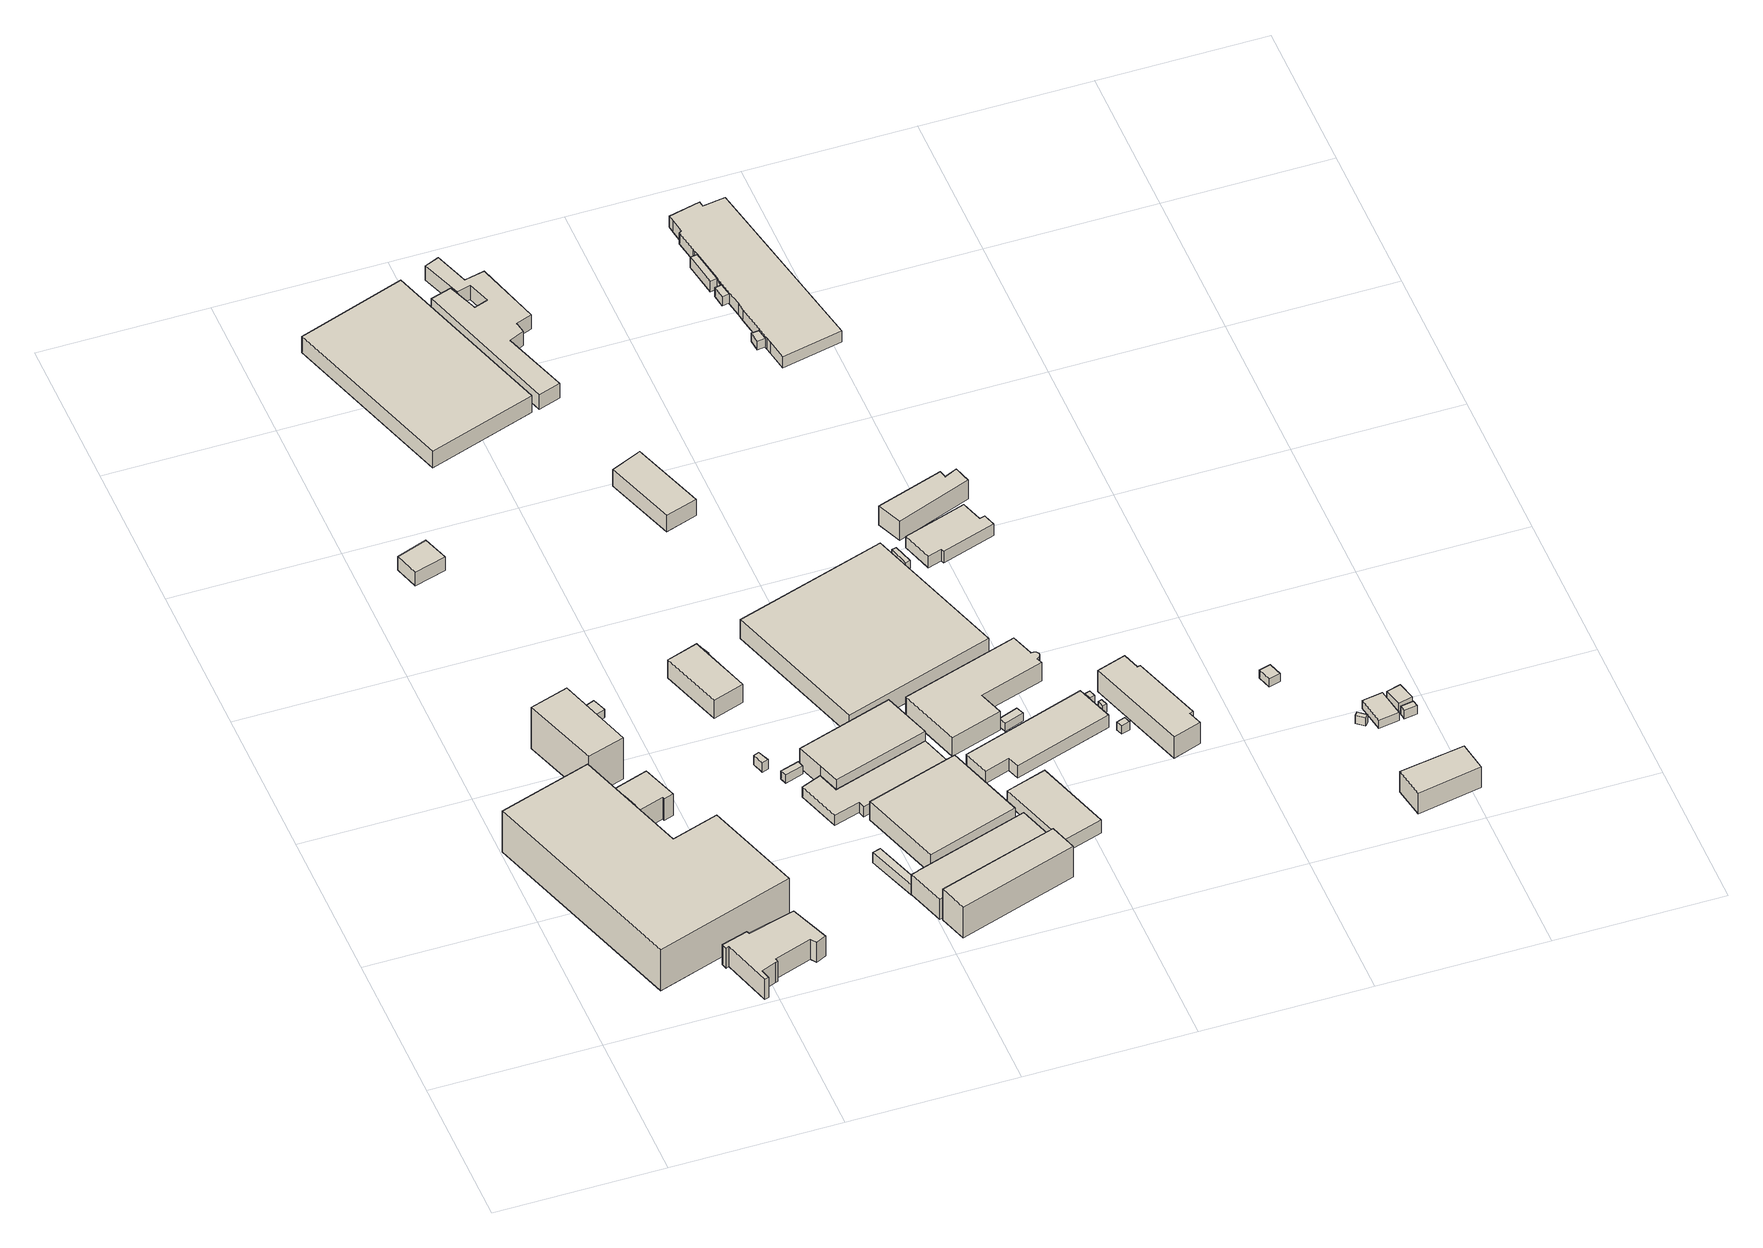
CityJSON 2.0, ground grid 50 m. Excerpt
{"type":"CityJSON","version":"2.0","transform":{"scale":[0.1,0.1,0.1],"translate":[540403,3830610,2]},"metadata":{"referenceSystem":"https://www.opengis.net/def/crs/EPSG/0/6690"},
"CityObjects":{
"building1":{"type":"Building","attributes":{"計測周辺長":227.1,"1/2500図郭":93,"区名":"住之江区","町丁目名称":"南港東３丁目","街区番号":2,"class":"3001","usage":"441","measuredHeight":15.1,"storeysAboveGround":1,"BuildingDetailAttribute.buildingRoofEdgeArea":2461.72,"BuildingDetailAttribute.buildingStructureType":"610","BuildingDetailAttribute.buildingStructureOrgType":"2","BuildingDetailAttribute.detailedUsage":"1520","BuildingDetailAttribute.specifiedBuildingCoverageRate":0.6,"BuildingDetailAttribute.surveyYear":2017,"BuildingTsunamiRiskAttribute.description":"1","BuildingTsunamiRiskAttribute.rank":"1","BuildingTsunamiRiskAttribute.depth":0.23,"BuildingHighTideRiskAttribute.description":"1","BuildingHighTideRiskAttribute.rank":"2","BuildingHighTideRiskAttribute.depth":1.85,"BuildingIDAttribute.prefecture":"27","BuildingIDAttribute.city":"27125"},"geometry":[{"type":"Solid","lod":"1","boundaries":[[[[0,1,2,3,4,5]],[[4,6,7,5]],[[3,8,6,4]],[[2,9,8,3]],[[1,10,9,2]],[[0,11,10,1]],[[5,7,11,0]],[[6,8,9,10,11,7]]]]}]},
"building2":{"type":"Building","attributes":{"計測周辺長":82.17,"1/2500図郭":93,"区名":"住之江区","町丁目名称":"南港東３丁目","街区番号":2,"class":"3001","usage":"401","measuredHeight":7.4,"storeysAboveGround":2,"BuildingDetailAttribute.buildingRoofEdgeArea":298.91,"BuildingDetailAttribute.buildingStructureType":"610","BuildingDetailAttribute.buildingStructureOrgType":"2","BuildingDetailAttribute.detailedUsage":"1310","BuildingDetailAttribute.specifiedBuildingCoverageRate":0.6,"BuildingDetailAttribute.surveyYear":2017,"BuildingTsunamiRiskAttribute.description":"1","BuildingTsunamiRiskAttribute.rank":"1","BuildingTsunamiRiskAttribute.depth":0.26,"BuildingHighTideRiskAttribute.description":"1","BuildingHighTideRiskAttribute.rank":"2","BuildingHighTideRiskAttribute.depth":1.98,"BuildingIDAttribute.prefecture":"27","BuildingIDAttribute.city":"27125"},"geometry":[{"type":"Solid","lod":"1","boundaries":[[[[12,13,14,15,16,17,18,19,20,21,22,23,24,25,26]],[[25,27,28,26]],[[24,29,27,25]],[[23,30,29,24]],[[22,31,30,23]],[[21,32,31,22]],[[20,33,32,21]],[[19,34,33,20]],[[18,35,34,19]],[[17,36,35,18]],[[16,37,36,17]],[[15,38,37,16]],[[14,39,38,15]],[[13,40,39,14]],[[12,41,40,13]],[[26,28,41,12]],[[27,29,30,31,32,33,34,35,36,37,38,39,40,41,28]]]]}]},
"building3":{"type":"Building","attributes":{"class":"3001","measuredHeight":4.7,"BuildingDetailAttribute.specifiedBuildingCoverageRate":0.6,"BuildingDetailAttribute.surveyYear":2017,"BuildingTsunamiRiskAttribute.description":"1","BuildingTsunamiRiskAttribute.rank":"1","BuildingTsunamiRiskAttribute.depth":0.05,"BuildingHighTideRiskAttribute.description":"1","BuildingHighTideRiskAttribute.rank":"2","BuildingHighTideRiskAttribute.depth":2.02,"BuildingIDAttribute.prefecture":"27","BuildingIDAttribute.city":"27125"},"geometry":[{"type":"Solid","lod":"1","boundaries":[[[[42,43,44,45]],[[44,46,47,45]],[[43,48,46,44]],[[42,49,48,43]],[[45,47,49,42]],[[46,48,49,47]]]]}]},
"building4":{"type":"Building","attributes":{"計測周辺長":235.49,"1/2500図郭":93,"区名":"住之江区","町丁目名称":"南港東３丁目","街区番号":2,"class":"3001","usage":"441","measuredHeight":15.2,"storeysAboveGround":1,"BuildingDetailAttribute.buildingRoofEdgeArea":2123.81,"BuildingDetailAttribute.buildingStructureType":"610","BuildingDetailAttribute.buildingStructureOrgType":"2","BuildingDetailAttribute.detailedUsage":"1520","BuildingDetailAttribute.specifiedBuildingCoverageRate":0.6,"BuildingDetailAttribute.surveyYear":2017,"BuildingTsunamiRiskAttribute.description":"1","BuildingTsunamiRiskAttribute.rank":"1","BuildingTsunamiRiskAttribute.depth":0.37,"BuildingHighTideRiskAttribute.description":"1","BuildingHighTideRiskAttribute.rank":"2","BuildingHighTideRiskAttribute.depth":2.3,"BuildingIDAttribute.prefecture":"27","BuildingIDAttribute.city":"27125"},"geometry":[{"type":"Solid","lod":"1","boundaries":[[[[50,51,52,53]],[[52,54,55,53]],[[51,56,54,52]],[[50,57,56,51]],[[53,55,57,50]],[[54,56,57,55]]]]}]},
"building5":{"type":"Building","attributes":{"計測周辺長":46.02,"1/2500図郭":93,"区名":"住之江区","町丁目名称":"南港東３丁目","街区番号":2,"class":"3001","usage":"441","measuredHeight":7.9,"storeysAboveGround":2,"BuildingDetailAttribute.buildingRoofEdgeArea":128.38,"BuildingDetailAttribute.buildingStructureType":"610","BuildingDetailAttribute.buildingStructureOrgType":"2","BuildingDetailAttribute.detailedUsage":"1520","BuildingDetailAttribute.specifiedBuildingCoverageRate":0.6,"BuildingDetailAttribute.surveyYear":2017,"BuildingTsunamiRiskAttribute.description":"1","BuildingTsunamiRiskAttribute.rank":"1","BuildingTsunamiRiskAttribute.depth":0.3,"BuildingHighTideRiskAttribute.description":"1","BuildingHighTideRiskAttribute.rank":"2","BuildingHighTideRiskAttribute.depth":2.25,"BuildingIDAttribute.prefecture":"27","BuildingIDAttribute.city":"27125"},"geometry":[{"type":"Solid","lod":"1","boundaries":[[[[58,59,60,61,62,63,64,65,66,67]],[[66,68,69,67]],[[65,70,68,66]],[[64,71,70,65]],[[63,72,71,64]],[[62,73,72,63]],[[61,74,73,62]],[[60,75,74,61]],[[59,76,75,60]],[[58,77,76,59]],[[67,69,77,58]],[[68,70,71,72,73,74,75,76,77,69]]]]}]},
"building6":{"type":"Building","attributes":{"計測周辺長":35.43,"1/2500図郭":93,"区名":"住之江区","町丁目名称":"南港東３丁目","街区番号":2,"class":"3003","usage":"441","measuredHeight":5,"storeysAboveGround":1,"BuildingDetailAttribute.buildingRoofEdgeArea":77.44,"BuildingDetailAttribute.buildingStructureType":"610","BuildingDetailAttribute.buildingStructureOrgType":"2","BuildingDetailAttribute.detailedUsage":"1510","BuildingDetailAttribute.specifiedBuildingCoverageRate":0.6,"BuildingDetailAttribute.surveyYear":2017,"BuildingTsunamiRiskAttribute.description":"1","BuildingTsunamiRiskAttribute.rank":"2","BuildingTsunamiRiskAttribute.depth":0.64,"BuildingHighTideRiskAttribute.description":"1","BuildingHighTideRiskAttribute.rank":"2","BuildingHighTideRiskAttribute.depth":2.57,"BuildingIDAttribute.prefecture":"27","BuildingIDAttribute.city":"27125"},"geometry":[{"type":"Solid","lod":"1","boundaries":[[[[78,79,80,81]],[[80,82,83,81]],[[79,84,82,80]],[[78,85,84,79]],[[81,83,85,78]],[[82,84,85,83]]]]}]},
"building7":{"type":"Building","attributes":{"計測周辺長":23.58,"1/2500図郭":93,"区名":"住之江区","町丁目名称":"南港東３丁目","街区番号":2,"class":"3001","usage":"451","storeysAboveGround":1,"BuildingDetailAttribute.buildingRoofEdgeArea":32.34,"BuildingDetailAttribute.buildingStructureType":"610","BuildingDetailAttribute.buildingStructureOrgType":"2","BuildingDetailAttribute.detailedUsage":"1910","BuildingDetailAttribute.specifiedBuildingCoverageRate":0.6,"BuildingDetailAttribute.surveyYear":2017,"BuildingTsunamiRiskAttribute.description":"1","BuildingTsunamiRiskAttribute.rank":"2","BuildingTsunamiRiskAttribute.depth":0.75,"BuildingHighTideRiskAttribute.description":"1","BuildingHighTideRiskAttribute.rank":"2","BuildingHighTideRiskAttribute.depth":2.68,"BuildingIDAttribute.prefecture":"27","BuildingIDAttribute.city":"27125"},"geometry":[{"type":"Solid","lod":"1","boundaries":[[[[86,87,88,89,90]],[[89,91,92,90]],[[88,93,91,89]],[[87,94,93,88]],[[86,95,94,87]],[[90,92,95,86]],[[91,93,94,95,92]]]]}]},
"building8":{"type":"Building","attributes":{"class":"3001","measuredHeight":3.6,"BuildingDetailAttribute.specifiedBuildingCoverageRate":0.6,"BuildingDetailAttribute.surveyYear":2017,"BuildingTsunamiRiskAttribute.description":"1","BuildingTsunamiRiskAttribute.rank":"2","BuildingTsunamiRiskAttribute.depth":0.73,"BuildingHighTideRiskAttribute.description":"1","BuildingHighTideRiskAttribute.rank":"2","BuildingHighTideRiskAttribute.depth":2.68,"BuildingIDAttribute.prefecture":"27","BuildingIDAttribute.city":"27125"},"geometry":[{"type":"Solid","lod":"1","boundaries":[[[[96,97,98,99]],[[98,100,101,99]],[[97,102,100,98]],[[96,103,102,97]],[[99,101,103,96]],[[100,102,103,101]]]]}]},
"building9":{"type":"Building","attributes":{"計測周辺長":37.16,"1/2500図郭":93,"区名":"住之江区","町丁目名称":"南港東３丁目","街区番号":1,"class":"3003","usage":"431","measuredHeight":3.7,"storeysAboveGround":1,"BuildingDetailAttribute.buildingRoofEdgeArea":40.06,"BuildingDetailAttribute.buildingStructureType":"610","BuildingDetailAttribute.buildingStructureOrgType":"2","BuildingDetailAttribute.detailedUsage":"1710","BuildingDetailAttribute.specifiedBuildingCoverageRate":0.6,"BuildingDetailAttribute.surveyYear":2017,"BuildingTsunamiRiskAttribute.description":"1","BuildingTsunamiRiskAttribute.rank":"1","BuildingTsunamiRiskAttribute.depth":0.49,"BuildingHighTideRiskAttribute.description":"1","BuildingHighTideRiskAttribute.rank":"2","BuildingHighTideRiskAttribute.depth":2.51,"BuildingIDAttribute.prefecture":"27","BuildingIDAttribute.city":"27125"},"geometry":[{"type":"Solid","lod":"1","boundaries":[[[[104,105,106,107,108,109]],[[108,110,111,109]],[[107,112,110,108]],[[106,113,112,107]],[[105,114,113,106]],[[104,115,114,105]],[[109,111,115,104]],[[110,112,113,114,115,111]]]]}]},
"building10":{"type":"Building","attributes":{"class":"3001","BuildingDetailAttribute.specifiedBuildingCoverageRate":0.6,"BuildingDetailAttribute.surveyYear":2017,"BuildingTsunamiRiskAttribute.description":"1","BuildingTsunamiRiskAttribute.rank":"2","BuildingTsunamiRiskAttribute.depth":0.5,"BuildingHighTideRiskAttribute.description":"1","BuildingHighTideRiskAttribute.rank":"2","BuildingHighTideRiskAttribute.depth":2.46,"BuildingIDAttribute.prefecture":"27","BuildingIDAttribute.city":"27125"},"geometry":[{"type":"Solid","lod":"1","boundaries":[[[[116,117,118,119]],[[118,120,121,119]],[[117,122,120,118]],[[116,123,122,117]],[[119,121,123,116]],[[120,122,123,121]]]]}]},
"building11":{"type":"Building","attributes":{"区名":"住之江区","町丁目名称":"南港東３丁目","街区番号":1,"class":"3001","usage":"401","measuredHeight":6.7,"storeysAboveGround":1,"BuildingDetailAttribute.buildingRoofEdgeArea":193.75,"BuildingDetailAttribute.buildingStructureType":"610","BuildingDetailAttribute.buildingStructureOrgType":"2","BuildingDetailAttribute.detailedUsage":"1310","BuildingDetailAttribute.specifiedBuildingCoverageRate":0.6,"BuildingDetailAttribute.surveyYear":2017,"BuildingTsunamiRiskAttribute.description":"1","BuildingTsunamiRiskAttribute.rank":"1","BuildingTsunamiRiskAttribute.depth":0.34,"BuildingHighTideRiskAttribute.description":"1","BuildingHighTideRiskAttribute.rank":"2","BuildingHighTideRiskAttribute.depth":2.3,"BuildingIDAttribute.prefecture":"27","BuildingIDAttribute.city":"27125"},"geometry":[{"type":"Solid","lod":"1","boundaries":[[[[124,125,126,127]],[[126,128,129,127]],[[125,130,128,126]],[[124,131,130,125]],[[127,129,131,124]],[[128,130,131,129]]]]}]},
"building12":{"type":"Building","attributes":{"class":"3001","BuildingDetailAttribute.specifiedBuildingCoverageRate":0.6,"BuildingDetailAttribute.surveyYear":2017,"BuildingTsunamiRiskAttribute.description":"1","BuildingTsunamiRiskAttribute.rank":"1","BuildingTsunamiRiskAttribute.depth":0.35,"BuildingHighTideRiskAttribute.description":"1","BuildingHighTideRiskAttribute.rank":"2","BuildingHighTideRiskAttribute.depth":2.3,"BuildingIDAttribute.prefecture":"27","BuildingIDAttribute.city":"27125"},"geometry":[{"type":"Solid","lod":"1","boundaries":[[[[132,133,134,135]],[[134,136,137,135]],[[133,138,136,134]],[[132,139,138,133]],[[135,137,139,132]],[[136,138,139,137]]]]}]},
"building13":{"type":"Building","attributes":{"計測周辺長":180.32,"1/2500図郭":93,"区名":"住之江区","町丁目名称":"南港東３丁目","街区番号":1,"class":"3001","usage":"421","measuredHeight":6,"storeysAboveGround":1,"BuildingDetailAttribute.buildingRoofEdgeArea":1910.13,"BuildingDetailAttribute.buildingStructureType":"610","BuildingDetailAttribute.buildingStructureOrgType":"2","BuildingDetailAttribute.detailedUsage":"1830","BuildingDetailAttribute.specifiedBuildingCoverageRate":0.6,"BuildingDetailAttribute.surveyYear":2017,"BuildingTsunamiRiskAttribute.description":"1","BuildingTsunamiRiskAttribute.rank":"1","BuildingTsunamiRiskAttribute.depth":0.29,"BuildingHighTideRiskAttribute.description":"1","BuildingHighTideRiskAttribute.rank":"2","BuildingHighTideRiskAttribute.depth":2.09,"BuildingIDAttribute.prefecture":"27","BuildingIDAttribute.city":"27125"},"geometry":[{"type":"Solid","lod":"1","boundaries":[[[[140,141,142,143,144]],[[143,145,146,144]],[[142,147,145,143]],[[141,148,147,142]],[[140,149,148,141]],[[144,146,149,140]],[[145,147,148,149,146]]]]}]},
"building14":{"type":"Building","attributes":{"計測周辺長":227.08,"1/2500図郭":93,"区名":"住之江区","町丁目名称":"南港東３丁目","街区番号":1,"class":"3003","usage":"431","measuredHeight":3.8,"storeysAboveGround":1,"BuildingDetailAttribute.buildingRoofEdgeArea":376.27,"BuildingDetailAttribute.buildingStructureType":"610","BuildingDetailAttribute.buildingStructureOrgType":"2","BuildingDetailAttribute.detailedUsage":"1710","BuildingDetailAttribute.specifiedBuildingCoverageRate":0.6,"BuildingDetailAttribute.surveyYear":2017,"BuildingTsunamiRiskAttribute.description":"1","BuildingTsunamiRiskAttribute.rank":"1","BuildingTsunamiRiskAttribute.depth":0.19,"BuildingHighTideRiskAttribute.description":"1","BuildingHighTideRiskAttribute.rank":"2","BuildingHighTideRiskAttribute.depth":2.13,"BuildingIDAttribute.prefecture":"27","BuildingIDAttribute.city":"27125"},"geometry":[{"type":"Solid","lod":"1","boundaries":[[[[150,151,152,153,154,155,156,157]],[[156,158,159,157]],[[155,160,158,156]],[[154,161,160,155]],[[153,162,161,154]],[[152,163,162,153]],[[151,164,163,152]],[[150,165,164,151]],[[157,159,165,150]],[[158,160,161,162,163,164,165,159]]]]}]},
"building15":{"type":"Building","attributes":{"計測周辺長":216.6,"1/2500図郭":93,"区名":"住之江区","町丁目名称":"南港東３丁目","街区番号":1,"class":"3003","usage":"431","measuredHeight":7.4,"storeysAboveGround":2,"BuildingDetailAttribute.buildingRoofEdgeArea":504.78,"BuildingDetailAttribute.buildingStructureType":"603","BuildingDetailAttribute.buildingStructureOrgType":"3","BuildingDetailAttribute.detailedUsage":"1710","BuildingDetailAttribute.specifiedBuildingCoverageRate":0.6,"BuildingDetailAttribute.surveyYear":2017,"BuildingTsunamiRiskAttribute.description":"1","BuildingTsunamiRiskAttribute.rank":"1","BuildingTsunamiRiskAttribute.depth":0.19,"BuildingHighTideRiskAttribute.description":"1","BuildingHighTideRiskAttribute.rank":"2","BuildingHighTideRiskAttribute.depth":1.87,"BuildingIDAttribute.prefecture":"27","BuildingIDAttribute.city":"27125"},"geometry":[{"type":"Solid","lod":"1","boundaries":[[[[166,167,168,169,170,171]],[[170,172,173,171]],[[169,174,172,170]],[[168,175,174,169]],[[167,176,175,168]],[[166,177,176,167]],[[171,173,177,166]],[[172,174,175,176,177,173]]]]}]},
"building16":{"type":"Building","attributes":{"計測周辺長":196.51,"1/2500図郭":93,"区名":"住之江区","町丁目名称":"南港東３丁目","街区番号":1,"class":"3001","usage":"431","measuredHeight":11.4,"storeysAboveGround":3,"BuildingDetailAttribute.buildingRoofEdgeArea":295.22,"BuildingDetailAttribute.buildingStructureType":"610","BuildingDetailAttribute.buildingStructureOrgType":"2","BuildingDetailAttribute.detailedUsage":"1710","BuildingDetailAttribute.specifiedBuildingCoverageRate":0.6,"BuildingDetailAttribute.surveyYear":2017,"BuildingTsunamiRiskAttribute.description":"1","BuildingTsunamiRiskAttribute.rank":"1","BuildingTsunamiRiskAttribute.depth":0.08,"BuildingHighTideRiskAttribute.description":"1","BuildingHighTideRiskAttribute.rank":"2","BuildingHighTideRiskAttribute.depth":2.1,"BuildingIDAttribute.prefecture":"27","BuildingIDAttribute.city":"27125"},"geometry":[{"type":"Solid","lod":"1","boundaries":[[[[178,179,180,181]],[[180,182,183,181]],[[179,184,182,180]],[[178,185,184,179]],[[181,183,185,178]],[[182,184,185,183]]]]}]},
"building17":{"type":"Building","attributes":{"計測周辺長":91.24,"1/2500図郭":93,"区名":"住之江区","町丁目名称":"南港東３丁目","街区番号":1,"class":"3001","usage":"431","measuredHeight":7,"storeysAboveGround":2,"BuildingDetailAttribute.buildingRoofEdgeArea":466.12,"BuildingDetailAttribute.buildingStructureType":"610","BuildingDetailAttribute.buildingStructureOrgType":"2","BuildingDetailAttribute.detailedUsage":"1710","BuildingDetailAttribute.specifiedBuildingCoverageRate":0.6,"BuildingDetailAttribute.surveyYear":2017,"BuildingTsunamiRiskAttribute.description":"1","BuildingTsunamiRiskAttribute.rank":"1","BuildingTsunamiRiskAttribute.depth":0.38,"BuildingHighTideRiskAttribute.description":"1","BuildingHighTideRiskAttribute.rank":"2","BuildingHighTideRiskAttribute.depth":2.36,"BuildingIDAttribute.prefecture":"27","BuildingIDAttribute.city":"27125"},"geometry":[{"type":"Solid","lod":"1","boundaries":[[[[186,187,188,189,190]],[[189,191,192,190]],[[188,193,191,189]],[[187,194,193,188]],[[186,195,194,187]],[[190,192,195,186]],[[191,193,194,195,192]]]]}]},
"building18":{"type":"Building","attributes":{"計測周辺長":209.04,"1/2500図郭":93,"区名":"住之江区","町丁目名称":"南港東３丁目","街区番号":1,"class":"3003","usage":"431","measuredHeight":6.8,"storeysAboveGround":2,"BuildingDetailAttribute.buildingRoofEdgeArea":775.82,"BuildingDetailAttribute.buildingStructureType":"603","BuildingDetailAttribute.buildingStructureOrgType":"3","BuildingDetailAttribute.detailedUsage":"1710","BuildingDetailAttribute.specifiedBuildingCoverageRate":0.6,"BuildingDetailAttribute.surveyYear":2017,"BuildingTsunamiRiskAttribute.description":"1","BuildingTsunamiRiskAttribute.rank":"1","BuildingTsunamiRiskAttribute.depth":0.12,"BuildingHighTideRiskAttribute.description":"1","BuildingHighTideRiskAttribute.rank":"2","BuildingHighTideRiskAttribute.depth":1.77,"BuildingIDAttribute.prefecture":"27","BuildingIDAttribute.city":"27125"},"geometry":[{"type":"Solid","lod":"1","boundaries":[[[[196,197,198,199]],[[198,200,201,199]],[[197,202,200,198]],[[196,203,202,197]],[[199,201,203,196]],[[200,202,203,201]]]]}]},
"building19":{"type":"Building","attributes":{"計測周辺長":66.45,"1/2500図郭":93,"区名":"住之江区","町丁目名称":"南港東３丁目","街区番号":1,"class":"3001","usage":"421","measuredHeight":6,"storeysAboveGround":1,"BuildingDetailAttribute.buildingRoofEdgeArea":232.06,"BuildingDetailAttribute.buildingStructureType":"610","BuildingDetailAttribute.buildingStructureOrgType":"2","BuildingDetailAttribute.detailedUsage":"1830","BuildingDetailAttribute.specifiedBuildingCoverageRate":0.6,"BuildingDetailAttribute.surveyYear":2017,"BuildingTsunamiRiskAttribute.description":"1","BuildingTsunamiRiskAttribute.rank":"2","BuildingTsunamiRiskAttribute.depth":0.9,"BuildingHighTideRiskAttribute.description":"1","BuildingHighTideRiskAttribute.rank":"2","BuildingHighTideRiskAttribute.depth":2.81,"BuildingIDAttribute.prefecture":"27","BuildingIDAttribute.city":"27125"},"geometry":[{"type":"Solid","lod":"1","boundaries":[[[[204,205,206,207]],[[206,208,209,207]],[[205,210,208,206]],[[204,211,210,205]],[[207,209,211,204]],[[208,210,211,209]]]]}]},
"building20":{"type":"Building","attributes":{"計測周辺長":176.39,"1/2500図郭":93,"区名":"住之江区","町丁目名称":"南港東３丁目","街区番号":1,"class":"3001","usage":"421","measuredHeight":5.3,"storeysAboveGround":1,"BuildingDetailAttribute.buildingRoofEdgeArea":584.24,"BuildingDetailAttribute.buildingStructureType":"610","BuildingDetailAttribute.buildingStructureOrgType":"2","BuildingDetailAttribute.detailedUsage":"1830","BuildingDetailAttribute.specifiedBuildingCoverageRate":0.6,"BuildingDetailAttribute.surveyYear":2017,"BuildingTsunamiRiskAttribute.description":"1","BuildingTsunamiRiskAttribute.rank":"2","BuildingTsunamiRiskAttribute.depth":0.71,"BuildingHighTideRiskAttribute.description":"1","BuildingHighTideRiskAttribute.rank":"2","BuildingHighTideRiskAttribute.depth":2.58,"BuildingIDAttribute.prefecture":"27","BuildingIDAttribute.city":"27125"},"geometry":[{"type":"Solid","lod":"1","boundaries":[[[[212,213,214,215,216,217,218,219,220,221,222,223,224,225,226,227]],[[226,228,229,227]],[[225,230,228,226]],[[224,231,230,225]],[[223,232,231,224]],[[222,233,232,223]],[[221,234,233,222]],[[220,235,234,221]],[[219,236,235,220]],[[218,237,236,219]],[[217,238,237,218]],[[216,239,238,217]],[[215,240,239,216]],[[214,241,240,215]],[[213,242,241,214]],[[212,243,242,213]],[[227,229,243,212]],[[228,230,231,232,233,234,235,236,237,238,239,240,241,242,243,229]]]]}]},
"building21":{"type":"Building","attributes":{"区名":"住之江区","町丁目名称":"南港東３丁目","街区番号":1,"class":"3001","usage":"431","measuredHeight":7.1,"storeysAboveGround":2,"BuildingDetailAttribute.buildingRoofEdgeArea":2199.38,"BuildingDetailAttribute.buildingStructureType":"610","BuildingDetailAttribute.buildingStructureOrgType":"2","BuildingDetailAttribute.detailedUsage":"1720","BuildingDetailAttribute.specifiedBuildingCoverageRate":0.6,"BuildingDetailAttribute.surveyYear":2017,"BuildingTsunamiRiskAttribute.description":"1","BuildingTsunamiRiskAttribute.rank":"1","BuildingTsunamiRiskAttribute.depth":0.48,"BuildingHighTideRiskAttribute.description":"1","BuildingHighTideRiskAttribute.rank":"2","BuildingHighTideRiskAttribute.depth":2.37,"BuildingIDAttribute.prefecture":"27","BuildingIDAttribute.city":"27125"},"geometry":[{"type":"Solid","lod":"1","boundaries":[[[[244,245,246,247]],[[246,248,249,247]],[[245,250,248,246]],[[244,251,250,245]],[[247,249,251,244]],[[248,250,251,249]]]]}]},
"building22":{"type":"Building","attributes":{"区名":"住之江区","町丁目名称":"南港東３丁目","街区番号":1,"class":"3001","usage":"431","measuredHeight":4.7,"storeysAboveGround":1,"BuildingDetailAttribute.buildingRoofEdgeArea":308.22,"BuildingDetailAttribute.buildingStructureType":"610","BuildingDetailAttribute.buildingStructureOrgType":"2","BuildingDetailAttribute.detailedUsage":"1720","BuildingDetailAttribute.specifiedBuildingCoverageRate":0.6,"BuildingDetailAttribute.surveyYear":2017,"BuildingTsunamiRiskAttribute.description":"1","BuildingTsunamiRiskAttribute.rank":"1","BuildingTsunamiRiskAttribute.depth":0.17,"BuildingHighTideRiskAttribute.description":"1","BuildingHighTideRiskAttribute.rank":"2","BuildingHighTideRiskAttribute.depth":2.11,"BuildingIDAttribute.prefecture":"27","BuildingIDAttribute.city":"27125"},"geometry":[{"type":"Solid","lod":"1","boundaries":[[[[252,253,254,255]],[[254,256,257,255]],[[253,258,256,254]],[[252,259,258,253]],[[255,257,259,252]],[[256,258,259,257]]]]}]},
"building23":{"type":"Building","attributes":{"区名":"住之江区","町丁目名称":"南港東３丁目","街区番号":1,"class":"3001","usage":"441","measuredHeight":6.8,"storeysAboveGround":2,"BuildingDetailAttribute.buildingRoofEdgeArea":570.73,"BuildingDetailAttribute.buildingStructureType":"610","BuildingDetailAttribute.buildingStructureOrgType":"2","BuildingDetailAttribute.detailedUsage":"1520","BuildingDetailAttribute.specifiedBuildingCoverageRate":0.6,"BuildingDetailAttribute.surveyYear":2017,"BuildingTsunamiRiskAttribute.description":"1","BuildingTsunamiRiskAttribute.rank":"1","BuildingTsunamiRiskAttribute.depth":0.28,"BuildingHighTideRiskAttribute.description":"1","BuildingHighTideRiskAttribute.rank":"2","BuildingHighTideRiskAttribute.depth":2.25,"BuildingIDAttribute.prefecture":"27","BuildingIDAttribute.city":"27125"},"geometry":[{"type":"Solid","lod":"1","boundaries":[[[[260,261,262,263,264,265,266,267,268,269,270,271,272]],[[271,273,274,272]],[[270,275,273,271]],[[269,276,275,270]],[[268,277,276,269]],[[267,278,277,268]],[[266,279,278,267]],[[265,280,279,266]],[[264,281,280,265]],[[263,282,281,264]],[[262,283,282,263]],[[261,284,283,262]],[[260,285,284,261]],[[272,274,285,260]],[[273,275,276,277,278,279,280,281,282,283,284,285,274]]]]}]},
"building24":{"type":"Building","attributes":{"class":"3001","BuildingDetailAttribute.specifiedBuildingCoverageRate":0.6,"BuildingDetailAttribute.surveyYear":2017,"BuildingTsunamiRiskAttribute.description":"1","BuildingTsunamiRiskAttribute.rank":"1","BuildingTsunamiRiskAttribute.depth":0.26,"BuildingHighTideRiskAttribute.description":"1","BuildingHighTideRiskAttribute.rank":"2","BuildingHighTideRiskAttribute.depth":2.17,"BuildingIDAttribute.prefecture":"27","BuildingIDAttribute.city":"27125"},"geometry":[{"type":"Solid","lod":"1","boundaries":[[[[286,287,288,289]],[[288,290,291,289]],[[287,292,290,288]],[[286,293,292,287]],[[289,291,293,286]],[[290,292,293,291]]]]}]},
"building25":{"type":"Building","attributes":{"区名":"住之江区","町丁目名称":"南港東３丁目","街区番号":1,"class":"3001","usage":"431","measuredHeight":4.5,"storeysAboveGround":1,"BuildingDetailAttribute.buildingRoofEdgeArea":439.42,"BuildingDetailAttribute.buildingStructureType":"610","BuildingDetailAttribute.buildingStructureOrgType":"2","BuildingDetailAttribute.detailedUsage":"1720","BuildingDetailAttribute.specifiedBuildingCoverageRate":0.6,"BuildingDetailAttribute.surveyYear":2017,"BuildingTsunamiRiskAttribute.description":"1","BuildingTsunamiRiskAttribute.rank":"1","BuildingTsunamiRiskAttribute.depth":0.24,"BuildingHighTideRiskAttribute.description":"1","BuildingHighTideRiskAttribute.rank":"2","BuildingHighTideRiskAttribute.depth":2.15,"BuildingIDAttribute.prefecture":"27","BuildingIDAttribute.city":"27125"},"geometry":[{"type":"Solid","lod":"1","boundaries":[[[[294,295,296,297,298,299]],[[298,300,301,299]],[[297,302,300,298]],[[296,303,302,297]],[[295,304,303,296]],[[294,305,304,295]],[[299,301,305,294]],[[300,302,303,304,305,301]]]]}]},
"building26":{"type":"Building","attributes":{"class":"3001","BuildingDetailAttribute.specifiedBuildingCoverageRate":0.6,"BuildingDetailAttribute.surveyYear":2017,"BuildingTsunamiRiskAttribute.description":"1","BuildingTsunamiRiskAttribute.rank":"2","BuildingTsunamiRiskAttribute.depth":1.01,"BuildingHighTideRiskAttribute.description":"1","BuildingHighTideRiskAttribute.rank":"2","BuildingHighTideRiskAttribute.depth":2.89,"BuildingIDAttribute.prefecture":"27","BuildingIDAttribute.city":"27125"},"geometry":[{"type":"Solid","lod":"1","boundaries":[[[[306,307,308,309]],[[308,310,311,309]],[[307,312,310,308]],[[306,313,312,307]],[[309,311,313,306]],[[310,312,313,311]]]]}]},
"building27":{"type":"Building","attributes":{"class":"3001","BuildingDetailAttribute.specifiedBuildingCoverageRate":0.6,"BuildingDetailAttribute.surveyYear":2017,"BuildingTsunamiRiskAttribute.description":"1","BuildingTsunamiRiskAttribute.rank":"1","BuildingTsunamiRiskAttribute.depth":0.13,"BuildingHighTideRiskAttribute.description":"1","BuildingHighTideRiskAttribute.rank":"2","BuildingHighTideRiskAttribute.depth":2.01,"BuildingIDAttribute.prefecture":"27","BuildingIDAttribute.city":"27125"},"geometry":[{"type":"Solid","lod":"1","boundaries":[[[[314,315,316,317]],[[316,318,319,317]],[[315,320,318,316]],[[314,321,320,315]],[[317,319,321,314]],[[318,320,321,319]]]]}]},
"building28":{"type":"Building","attributes":{"class":"3001","BuildingDetailAttribute.specifiedBuildingCoverageRate":0.6,"BuildingDetailAttribute.surveyYear":2017,"BuildingTsunamiRiskAttribute.description":"1","BuildingTsunamiRiskAttribute.rank":"1","BuildingTsunamiRiskAttribute.depth":0.22,"BuildingHighTideRiskAttribute.description":"1","BuildingHighTideRiskAttribute.rank":"2","BuildingHighTideRiskAttribute.depth":2.07,"BuildingIDAttribute.prefecture":"27","BuildingIDAttribute.city":"27125"},"geometry":[{"type":"Solid","lod":"1","boundaries":[[[[322,323,324,325]],[[324,326,327,325]],[[323,328,326,324]],[[322,329,328,323]],[[325,327,329,322]],[[326,328,329,327]]]]}]},
"building29":{"type":"Building","attributes":{"class":"3003","BuildingDetailAttribute.specifiedBuildingCoverageRate":0.6,"BuildingDetailAttribute.surveyYear":2017,"BuildingTsunamiRiskAttribute.description":"1","BuildingTsunamiRiskAttribute.rank":"1","BuildingTsunamiRiskAttribute.depth":0.17,"BuildingHighTideRiskAttribute.description":"1","BuildingHighTideRiskAttribute.rank":"2","BuildingHighTideRiskAttribute.depth":2.04,"BuildingIDAttribute.prefecture":"27","BuildingIDAttribute.city":"27125"},"geometry":[{"type":"Solid","lod":"1","boundaries":[[[[330,331,332,333]],[[332,334,335,333]],[[331,336,334,332]],[[330,337,336,331]],[[333,335,337,330]],[[334,336,337,335]]]]}]},
"building30":{"type":"Building","attributes":{"計測周辺長":64.48,"1/2500図郭":93,"区名":"住之江区","町丁目名称":"南港東３丁目","街区番号":1,"class":"3001","usage":"402","measuredHeight":4.2,"storeysAboveGround":1,"BuildingDetailAttribute.buildingRoofEdgeArea":216.44,"BuildingDetailAttribute.buildingStructureType":"610","BuildingDetailAttribute.buildingStructureOrgType":"2","BuildingDetailAttribute.detailedUsage":"1240","BuildingDetailAttribute.specifiedBuildingCoverageRate":0.6,"BuildingDetailAttribute.surveyYear":2017,"BuildingTsunamiRiskAttribute.description":"1","BuildingTsunamiRiskAttribute.rank":"2","BuildingTsunamiRiskAttribute.depth":1.01,"BuildingHighTideRiskAttribute.description":"1","BuildingHighTideRiskAttribute.rank":"2","BuildingHighTideRiskAttribute.depth":2.89,"BuildingIDAttribute.prefecture":"27","BuildingIDAttribute.city":"27125"},"geometry":[{"type":"Solid","lod":"1","boundaries":[[[[338,339,340,341,342,343,344,345]],[[344,346,347,345]],[[343,348,346,344]],[[342,349,348,343]],[[341,350,349,342]],[[340,351,350,341]],[[339,352,351,340]],[[338,353,352,339]],[[345,347,353,338]],[[346,348,349,350,351,352,353,347]]]]}]},
"building31":{"type":"Building","attributes":{"計測周辺長":65.21,"1/2500図郭":93,"区名":"住之江区","町丁目名称":"南港東３丁目","街区番号":1,"class":"3001","usage":"421","measuredHeight":7,"storeysAboveGround":2,"BuildingDetailAttribute.buildingRoofEdgeArea":180,"BuildingDetailAttribute.buildingStructureType":"610","BuildingDetailAttribute.buildingStructureOrgType":"2","BuildingDetailAttribute.detailedUsage":"1830","BuildingDetailAttribute.specifiedBuildingCoverageRate":0.6,"BuildingDetailAttribute.surveyYear":2017,"BuildingTsunamiRiskAttribute.description":"1","BuildingTsunamiRiskAttribute.rank":"2","BuildingTsunamiRiskAttribute.depth":1.41,"BuildingHighTideRiskAttribute.description":"1","BuildingHighTideRiskAttribute.rank":"3","BuildingHighTideRiskAttribute.depth":3.29,"BuildingIDAttribute.prefecture":"27","BuildingIDAttribute.city":"27125"},"geometry":[{"type":"Solid","lod":"1","boundaries":[[[[354,355,356,357,358,359]],[[358,360,361,359]],[[357,362,360,358]],[[356,363,362,357]],[[355,364,363,356]],[[354,365,364,355]],[[359,361,365,354]],[[360,362,363,364,365,361]]]]}]},
"building32":{"type":"Building","attributes":{"区名":"住之江区","町丁目名称":"南港東３丁目","街区番号":1,"class":"3001","usage":"401","measuredHeight":7.8,"storeysAboveGround":2,"BuildingDetailAttribute.buildingRoofEdgeArea":318.62,"BuildingDetailAttribute.buildingStructureType":"610","BuildingDetailAttribute.buildingStructureOrgType":"2","BuildingDetailAttribute.detailedUsage":"1310","BuildingDetailAttribute.specifiedBuildingCoverageRate":0.6,"BuildingDetailAttribute.surveyYear":2017,"BuildingTsunamiRiskAttribute.description":"1","BuildingTsunamiRiskAttribute.rank":"2","BuildingTsunamiRiskAttribute.depth":0.64,"BuildingHighTideRiskAttribute.description":"1","BuildingHighTideRiskAttribute.rank":"2","BuildingHighTideRiskAttribute.depth":2.52,"BuildingIDAttribute.prefecture":"27","BuildingIDAttribute.city":"27125"},"geometry":[{"type":"Solid","lod":"1","boundaries":[[[[366,367,368,369,370,371,372,373]],[[372,374,375,373]],[[371,376,374,372]],[[370,377,376,371]],[[369,378,377,370]],[[368,379,378,369]],[[367,380,379,368]],[[366,381,380,367]],[[373,375,381,366]],[[374,376,377,378,379,380,381,375]]]]}]},
"building33":{"type":"Building","attributes":{"class":"3003","measuredHeight":3.1,"BuildingDetailAttribute.specifiedBuildingCoverageRate":0.6,"BuildingDetailAttribute.surveyYear":2017,"BuildingTsunamiRiskAttribute.description":"1","BuildingTsunamiRiskAttribute.rank":"2","BuildingTsunamiRiskAttribute.depth":1.51,"BuildingHighTideRiskAttribute.description":"1","BuildingHighTideRiskAttribute.rank":"3","BuildingHighTideRiskAttribute.depth":3.37,"BuildingIDAttribute.prefecture":"27","BuildingIDAttribute.city":"27125"},"geometry":[{"type":"Solid","lod":"1","boundaries":[[[[382,383,384,385]],[[384,386,387,385]],[[383,388,386,384]],[[382,389,388,383]],[[385,387,389,382]],[[386,388,389,387]]]]}]},
"building34":{"type":"Building","attributes":{"class":"3003","measuredHeight":3.2,"BuildingDetailAttribute.specifiedBuildingCoverageRate":0.6,"BuildingDetailAttribute.surveyYear":2017,"BuildingTsunamiRiskAttribute.description":"1","BuildingTsunamiRiskAttribute.rank":"2","BuildingTsunamiRiskAttribute.depth":1.5,"BuildingHighTideRiskAttribute.description":"1","BuildingHighTideRiskAttribute.rank":"3","BuildingHighTideRiskAttribute.depth":3.37,"BuildingIDAttribute.prefecture":"27","BuildingIDAttribute.city":"27125"},"geometry":[{"type":"Solid","lod":"1","boundaries":[[[[390,391,392,393,394]],[[393,395,396,394]],[[392,397,395,393]],[[391,398,397,392]],[[390,399,398,391]],[[394,396,399,390]],[[395,397,398,399,396]]]]}]},
"building35":{"type":"Building","attributes":{"class":"3003","measuredHeight":3.7,"BuildingDetailAttribute.specifiedBuildingCoverageRate":0.6,"BuildingDetailAttribute.surveyYear":2017,"BuildingTsunamiRiskAttribute.description":"1","BuildingTsunamiRiskAttribute.rank":"2","BuildingTsunamiRiskAttribute.depth":1.45,"BuildingHighTideRiskAttribute.description":"1","BuildingHighTideRiskAttribute.rank":"3","BuildingHighTideRiskAttribute.depth":3.34,"BuildingIDAttribute.prefecture":"27","BuildingIDAttribute.city":"27125"},"geometry":[{"type":"Solid","lod":"1","boundaries":[[[[400,401,402,403]],[[402,404,405,403]],[[401,406,404,402]],[[400,407,406,401]],[[403,405,407,400]],[[404,406,407,405]]]]}]},
"building36":{"type":"Building","attributes":{"name":"近畿運輸局大阪運輸支局なにわ自動車検査登録事務所","計測周辺長":158.89,"1/2500図郭":93,"区名":"住之江区","町丁目名称":"南港東３丁目","街区番号":1,"class":"3001","usage":"421","measuredHeight":4.2,"storeysAboveGround":2,"BuildingDetailAttribute.buildingRoofEdgeArea":1091.76,"BuildingDetailAttribute.buildingStructureType":"610","BuildingDetailAttribute.buildingStructureOrgType":"2","BuildingDetailAttribute.detailedUsage":"1830","BuildingDetailAttribute.specifiedBuildingCoverageRate":0.6,"BuildingDetailAttribute.surveyYear":2017,"BuildingTsunamiRiskAttribute.description":"1","BuildingTsunamiRiskAttribute.rank":"2","BuildingTsunamiRiskAttribute.depth":1.54,"BuildingHighTideRiskAttribute.description":"1","BuildingHighTideRiskAttribute.rank":"3","BuildingHighTideRiskAttribute.depth":3.47,"BuildingIDAttribute.prefecture":"27","BuildingIDAttribute.city":"27125"},"geometry":[{"type":"Solid","lod":"1","boundaries":[[[[408,409,410,411,412,413,414,415,416,417,418,419,420,421,422,423,424,425,426,427,428]],[[427,429,430,428]],[[426,431,429,427]],[[425,432,431,426]],[[424,433,432,425]],[[423,434,433,424]],[[422,435,434,423]],[[421,436,435,422]],[[420,437,436,421]],[[419,438,437,420]],[[418,439,438,419]],[[417,440,439,418]],[[416,441,440,417]],[[415,442,441,416]],[[414,443,442,415]],[[413,444,443,414]],[[412,445,444,413]],[[411,446,445,412]],[[410,447,446,411]],[[409,448,447,410]],[[408,449,448,409]],[[428,430,449,408]],[[429,431,432,433,434,435,436,437,438,439,440,441,442,443,444,445,446,447,448,449,430]]]]}]},
"building37":{"type":"Building","attributes":{"class":"3001","BuildingDetailAttribute.specifiedBuildingCoverageRate":0.6,"BuildingDetailAttribute.surveyYear":2017,"BuildingTsunamiRiskAttribute.description":"1","BuildingTsunamiRiskAttribute.rank":"2","BuildingTsunamiRiskAttribute.depth":1.08,"BuildingHighTideRiskAttribute.description":"1","BuildingHighTideRiskAttribute.rank":"3","BuildingHighTideRiskAttribute.depth":3,"BuildingIDAttribute.prefecture":"27","BuildingIDAttribute.city":"27125"},"geometry":[{"type":"Solid","lod":"1","boundaries":[[[[450,451,452,453]],[[452,454,455,453]],[[451,456,454,452]],[[450,457,456,451]],[[453,455,457,450]],[[454,456,457,455]]]]}]},
"building38":{"type":"Building","attributes":{"class":"3001","BuildingDetailAttribute.specifiedBuildingCoverageRate":0.6,"BuildingDetailAttribute.surveyYear":2017,"BuildingTsunamiRiskAttribute.description":"1","BuildingTsunamiRiskAttribute.rank":"2","BuildingTsunamiRiskAttribute.depth":1.28,"BuildingHighTideRiskAttribute.description":"1","BuildingHighTideRiskAttribute.rank":"3","BuildingHighTideRiskAttribute.depth":3.23,"BuildingIDAttribute.prefecture":"27","BuildingIDAttribute.city":"27125"},"geometry":[{"type":"Solid","lod":"1","boundaries":[[[[458,459,460,461]],[[460,462,463,461]],[[459,464,462,460]],[[458,465,464,459]],[[461,463,465,458]],[[462,464,465,463]]]]}]},
"building39":{"type":"Building","attributes":{"計測周辺長":58.46,"1/2500図郭":93,"区名":"住之江区","町丁目名称":"南港東１丁目","街区番号":4,"class":"3001","usage":"401","measuredHeight":7.6,"storeysAboveGround":2,"BuildingDetailAttribute.buildingRoofEdgeArea":188.28,"BuildingDetailAttribute.buildingStructureType":"610","BuildingDetailAttribute.buildingStructureOrgType":"2","BuildingDetailAttribute.detailedUsage":"1310","BuildingDetailAttribute.specifiedBuildingCoverageRate":0.6,"BuildingDetailAttribute.surveyYear":2017,"BuildingTsunamiRiskAttribute.description":"1","BuildingTsunamiRiskAttribute.rank":"2","BuildingTsunamiRiskAttribute.depth":1.03,"BuildingHighTideRiskAttribute.description":"1","BuildingHighTideRiskAttribute.rank":"2","BuildingHighTideRiskAttribute.depth":2.98,"BuildingIDAttribute.prefecture":"27","BuildingIDAttribute.city":"27125"},"geometry":[{"type":"Solid","lod":"1","boundaries":[[[[466,467,468,469,470]],[[469,471,472,470]],[[468,473,471,469]],[[467,474,473,468]],[[466,475,474,467]],[[470,472,475,466]],[[471,473,474,475,472]]]]}]},
"building40":{"type":"Building","attributes":{"計測周辺長":30.17,"1/2500図郭":93,"区名":"住之江区","町丁目名称":"南港東１丁目","街区番号":4,"class":"3001","usage":"431","storeysAboveGround":1,"BuildingDetailAttribute.buildingRoofEdgeArea":54.96,"BuildingDetailAttribute.buildingStructureType":"610","BuildingDetailAttribute.buildingStructureOrgType":"2","BuildingDetailAttribute.detailedUsage":"1720","BuildingDetailAttribute.specifiedBuildingCoverageRate":0.6,"BuildingDetailAttribute.surveyYear":2017,"BuildingTsunamiRiskAttribute.description":"1","BuildingTsunamiRiskAttribute.rank":"2","BuildingTsunamiRiskAttribute.depth":1.28,"BuildingHighTideRiskAttribute.description":"1","BuildingHighTideRiskAttribute.rank":"3","BuildingHighTideRiskAttribute.depth":3.23,"BuildingIDAttribute.prefecture":"27","BuildingIDAttribute.city":"27125"},"geometry":[{"type":"Solid","lod":"1","boundaries":[[[[476,477,478,479]],[[478,480,481,479]],[[477,482,480,478]],[[476,483,482,477]],[[479,481,483,476]],[[480,482,483,481]]]]}]},
"building41":{"type":"Building","attributes":{"計測周辺長":12,"1/2500図郭":93,"区名":"住之江区","町丁目名称":"南港東１丁目","街区番号":4,"class":"3001","usage":"431","storeysAboveGround":1,"BuildingDetailAttribute.buildingRoofEdgeArea":8.12,"BuildingDetailAttribute.buildingStructureType":"610","BuildingDetailAttribute.buildingStructureOrgType":"2","BuildingDetailAttribute.detailedUsage":"1720","BuildingDetailAttribute.specifiedBuildingCoverageRate":0.6,"BuildingDetailAttribute.surveyYear":2017,"BuildingTsunamiRiskAttribute.description":"1","BuildingTsunamiRiskAttribute.rank":"2","BuildingTsunamiRiskAttribute.depth":1.78,"BuildingHighTideRiskAttribute.description":"1","BuildingHighTideRiskAttribute.rank":"3","BuildingHighTideRiskAttribute.depth":3.73,"BuildingIDAttribute.prefecture":"27","BuildingIDAttribute.city":"27125"},"geometry":[{"type":"Solid","lod":"1","boundaries":[[[[484,485,486,487]],[[486,488,489,487]],[[485,490,488,486]],[[484,491,490,485]],[[487,489,491,484]],[[488,490,491,489]]]]}]},
"building42":{"type":"Building","attributes":{"計測周辺長":20.34,"1/2500図郭":93,"区名":"住之江区","町丁目名称":"南港東１丁目","街区番号":4,"class":"3001","usage":"431","storeysAboveGround":1,"BuildingDetailAttribute.buildingRoofEdgeArea":25.43,"BuildingDetailAttribute.buildingStructureType":"610","BuildingDetailAttribute.buildingStructureOrgType":"2","BuildingDetailAttribute.detailedUsage":"1720","BuildingDetailAttribute.specifiedBuildingCoverageRate":0.6,"BuildingDetailAttribute.surveyYear":2017,"BuildingTsunamiRiskAttribute.description":"1","BuildingTsunamiRiskAttribute.rank":"2","BuildingTsunamiRiskAttribute.depth":1.78,"BuildingHighTideRiskAttribute.description":"1","BuildingHighTideRiskAttribute.rank":"3","BuildingHighTideRiskAttribute.depth":3.73,"BuildingIDAttribute.prefecture":"27","BuildingIDAttribute.city":"27125"},"geometry":[{"type":"Solid","lod":"1","boundaries":[[[[492,493,494,495]],[[494,496,497,495]],[[493,498,496,494]],[[492,499,498,493]],[[495,497,499,492]],[[496,498,499,497]]]]}]}
},
"vertices":[
[2,778,13],[277,868,13],[391,521,13],[531,567,13],[628,272,13],[213,135,13],[628,272,164],[213,135,164],[531,567,164],[391,521,164],[277,868,164],[2,778,164],
[465,40,14],[473,10,14],[460,7,14],[414,159,14],[406,154,14],[401,171,14],[478,195,14],[483,187,14],[623,226,14],[669,107,14],[639,91,14],[627,109,14],[514,70,14],[517,60,14],[510,57,14],[517,60,88],[510,57,88],[514,70,88],[627,109,88],[639,91,88],[669,107,88],[623,226,88],[483,187,88],[478,195,88],[401,171,88],[406,154,88],[414,159,88],[460,7,88],[473,10,88],[465,40,88],
[372,611,19],[404,622,19],[425,560,19],[393,549,19],[425,560,66],[393,549,66],[404,622,66],[372,611,66],
[211,1123,12],[326,1160,12],[401,929,12],[290,893,12],[401,929,164],[290,893,164],[326,1160,164],[211,1123,164],
[350,739,14],[366,745,14],[352,788,14],[338,783,14],[326,819,14],[439,857,14],[476,750,14],[447,740,14],[445,747,14],[358,717,14],[445,747,94],[358,717,94],[447,740,94],[476,750,94],[439,857,94],[326,819,94],[338,783,94],[352,788,94],[366,745,94],[350,739,94],
[232,1837,15],[137,1808,15],[114,1881,15],[206,1914,15],[114,1881,65],[206,1914,65],[137,1808,65],[232,1837,65],
[354,1183,11],[421,1209,11],[436,1167,11],[434,1166,11],[367,1141,11],[434,1166,41],[367,1141,41],[436,1167,41],[421,1209,41],[354,1183,41],
[742,855,17],[759,861,17],[772,826,17],[754,820,17],[772,826,52],[754,820,52],[759,861,52],[742,855,52],
[985,253,16],[963,246,16],[963,245,16],[963,244,16],[909,396,16],[934,404,16],[909,396,53],[934,404,53],[963,244,53],[963,245,53],[963,246,53],[985,253,53],
[791,778,18],[846,795,18],[852,775,18],[797,758,18],[852,775,48],[797,758,48],[846,795,48],[791,778,48],
[643,1245,17],[736,1276,17],[798,1088,17],[705,1057,17],[798,1088,84],[705,1057,84],[736,1276,84],[643,1245,84],
[737,1281,17],[758,1289,17],[767,1267,17],[746,1258,17],[767,1267,47],[746,1258,47],[758,1289,47],[737,1281,47],
[163,2748,15],[484,2859,15],[657,2326,15],[657,2323,15],[336,2215,15],[657,2323,75],[336,2215,75],[657,2326,75],[484,2859,75],[163,2748,75],
[901,654,16],[1188,747,16],[1217,656,16],[947,567,16],[942,587,16],[864,563,16],[821,695,16],[880,719,16],[821,695,54],[880,719,54],[864,563,54],[942,587,54],[947,567,54],[1217,656,54],[1188,747,54],[901,654,54],
[985,252,17],[985,253,17],[1325,364,17],[1363,247,17],[1001,129,17],[963,245,17],[1001,129,91],[963,245,91],[1363,247,91],[1325,364,91],[985,253,91],[985,252,91],
[1008,126,16],[1363,242,16],[1390,159,16],[1035,42,16],[1390,159,130],[1035,42,130],[1363,242,130],[1008,126,130],
[901,654,19],[880,719,19],[852,801,19],[1139,894,19],[1188,747,19],[1139,894,89],[1188,747,89],[852,801,89],[880,719,89],[901,654,89],
[958,549,18],[1231,638,18],[1311,392,18],[1039,302,18],[1311,392,86],[1039,302,86],[1231,638,86],[958,549,86],
[761,1987,13],[853,2028,13],[930,1804,13],[835,1773,13],[930,1804,73],[835,1773,73],[853,2028,73],[761,1987,73],
[539,2774,12],[601,2794,12],[636,2703,12],[676,2717,12],[653,2786,12],[612,2774,12],[567,2897,12],[611,2915,12],[647,2811,12],[707,2824,12],[767,2624,12],[719,2606,12],[725,2572,12],[680,2551,12],[747,2352,12],[680,2329,12],[747,2352,65],[680,2329,65],[680,2551,65],[725,2572,65],[719,2606,65],[767,2624,65],[707,2824,65],[647,2811,65],[611,2915,65],[567,2897,65],[612,2774,65],[653,2786,65],[676,2717,65],[636,2703,65],[601,2794,65],[539,2774,65],
[877,1322,14],[1327,1468,14],[1471,1026,14],[1021,879,14],[1471,1026,84],[1021,879,84],[1327,1468,84],[877,1322,84],
[1322,483,17],[1443,522,17],[1518,291,17],[1397,252,17],[1518,291,64],[1397,252,64],[1443,522,64],[1322,483,64],
[1186,890,19],[1533,1002,19],[1556,933,19],[1564,933,19],[1570,931,19],[1575,925,19],[1575,918,19],[1572,911,19],[1564,905,19],[1570,888,19],[1377,826,19],[1402,750,19],[1247,700,19],[1402,750,87],[1247,700,87],[1377,826,87],[1570,888,87],[1564,905,87],[1572,911,87],[1575,918,87],[1575,925,87],[1570,931,87],[1564,933,87],[1556,933,87],[1533,1002,87],[1186,890,87],
[1403,762,20],[1461,784,20],[1470,761,20],[1412,739,20],[1470,761,50],[1412,739,50],[1461,784,50],[1403,762,50],
[1369,597,19],[1295,572,19],[1269,651,19],[1637,774,19],[1675,660,19],[1381,562,19],[1675,660,64],[1381,562,64],[1637,774,64],[1269,651,64],[1295,572,64],[1369,597,64],
[1360,1470,16],[1374,1474,16],[1392,1414,16],[1378,1410,16],[1392,1414,46],[1378,1410,46],[1374,1474,46],[1360,1470,46],
[1649,773,20],[1665,778,20],[1672,757,20],[1656,752,20],[1672,757,50],[1656,752,50],[1665,778,50],[1649,773,50],
[1672,733,20],[1683,736,20],[1690,716,20],[1678,712,20],[1690,716,50],[1678,712,50],[1683,736,50],[1672,733,50],
[1691,642,20],[1717,651,20],[1724,631,20],[1698,623,20],[1724,631,50],[1698,623,50],[1717,651,50],[1691,642,50],
[1409,1495,14],[1596,1556,14],[1617,1491,14],[1633,1496,14],[1645,1458,14],[1483,1405,14],[1480,1415,14],[1439,1402,14],[1480,1415,56],[1439,1402,56],[1483,1405,56],[1645,1458,56],[1633,1496,56],[1617,1491,56],[1596,1556,56],[1409,1495,56],
[1374,1606,9],[1573,1673,9],[1579,1650,9],[1616,1668,9],[1631,1616,9],[1405,1531,9],[1631,1616,79],[1405,1531,79],[1616,1668,79],[1579,1650,79],[1573,1673,79],[1374,1606,79],
[1696,801,16],[1783,830,16],[1800,778,16],[1809,780,16],[1880,566,16],[1869,563,16],[1883,520,16],[1798,492,16],[1883,520,94],[1798,492,94],[1869,563,94],[1880,566,94],[1809,780,94],[1800,778,94],[1783,830,94],[1696,801,94],
[1327,2347,10],[1303,2344,10],[1299,2379,10],[1321,2382,10],[1299,2379,41],[1321,2382,41],[1303,2344,41],[1327,2347,41],
[1295,2537,10],[1273,2533,10],[1268,2574,10],[1286,2577,10],[1284,2600,10],[1286,2577,43],[1284,2600,43],[1268,2574,43],[1273,2533,43],[1295,2537,43],
[1284,2601,8],[1263,2597,8],[1245,2703,8],[1266,2706,8],[1245,2703,46],[1266,2706,46],[1263,2597,46],[1284,2601,46],
[1247,2867,7],[1341,2890,7],[1344,2873,7],[1411,2883,7],[1525,2297,7],[1343,2258,7],[1331,2323,7],[1328,2341,7],[1327,2347,7],[1321,2382,7],[1307,2465,7],[1303,2492,7],[1295,2537,7],[1284,2600,7],[1284,2601,7],[1266,2706,7],[1263,2720,7],[1262,2728,7],[1250,2797,7],[1257,2802,7],[1250,2845,7],[1257,2802,48],[1250,2845,48],[1250,2797,48],[1262,2728,48],[1263,2720,48],[1266,2706,48],[1284,2601,48],[1284,2600,48],[1295,2537,48],[1303,2492,48],[1307,2465,48],[1321,2382,48],[1327,2347,48],[1328,2341,48],[1331,2323,48],[1343,2258,48],[1525,2297,48],[1411,2883,48],[1344,2873,48],[1341,2890,48],[1247,2867,48],
[2118,704,12],[2152,714,12],[2165,673,12],[2131,663,12],[2165,673,42],[2131,663,42],[2152,714,42],[2118,704,42],
[2297,455,11],[2306,466,11],[2329,446,11],[2320,436,11],[2329,446,41],[2320,436,41],[2306,466,41],[2297,455,41],
[2526,108,12],[2334,71,12],[2317,168,12],[2511,200,12],[2524,121,12],[2511,200,88],[2524,121,88],[2317,168,88],[2334,71,88],[2526,108,88],
[2335,504,9],[2396,514,9],[2411,426,9],[2350,416,9],[2411,426,39],[2350,416,39],[2396,514,39],[2335,504,39],
[2424,450,7],[2462,456,7],[2466,436,7],[2427,430,7],[2466,436,37],[2427,430,37],[2462,456,37],[2424,450,37],
[2408,515,8],[2451,526,8],[2465,471,8],[2422,460,8],[2465,471,38],[2422,460,38],[2451,526,38],[2408,515,38]
]}
